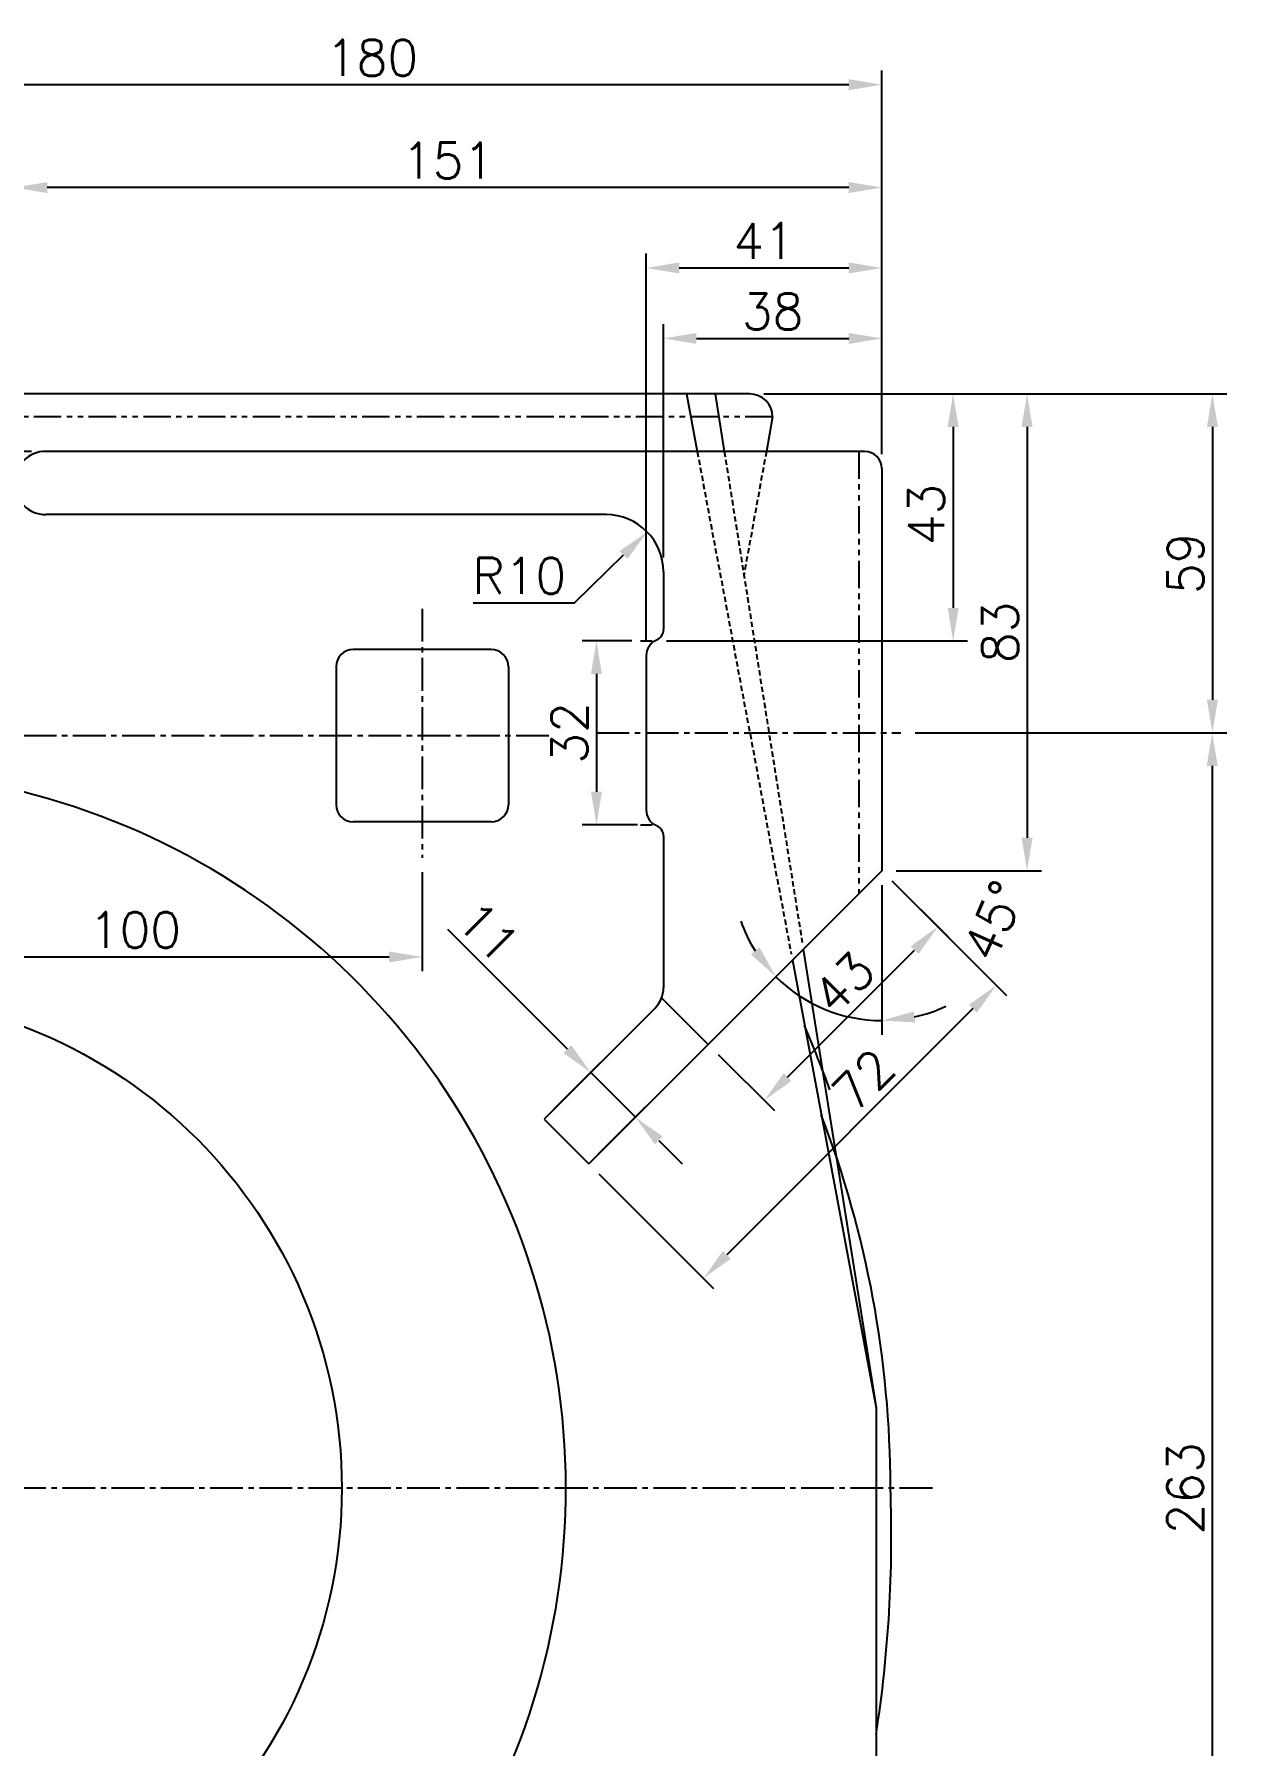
# Model space of a CAD drawing. Header units: millimetres. Extents: x -4466 to 20635, y -2270 to 9154.
# Drawn here: x 18767.1 to 18974.7, y 7878.8 to 8176.7 of the extents above; entities that cross this region are included whole.
import ezdxf

# ---------------------------------------------------------------- set-up
doc = ezdxf.new("R2010")
doc.units = ezdxf.units.MM
doc.header["$LTSCALE"] = 0.3
doc.header["$PDSIZE"] = -50
for name, pattern in [('CENTER2', [28.575, 19.05, -3.175, 3.175, -3.175]), ('HIDDEN2', [4.7625, 3.175, -1.5875]), ('PHANTOM2', [31.75, 15.875, -3.175, 3.175, -3.175, 3.175, -3.175])]:
    doc.linetypes.add(name, pattern=pattern)
for name, color, linetype in [('center', 1, 'CENTER2'), ('CHAIN ...', 8, 'PHANTOM2'), ('hidden', 4, 'HIDDEN2'), ('ht', 6, 'Continuous')]:
    doc.layers.add(name, color=color, linetype=linetype)
doc.styles.add('rs', font='romans.shx')
doc.dimstyles.new('sarab', dxfattribs={"dimscale": 3, "dimtxt": 2.5, "dimasz": 2.3, "dimexe": 1, "dimexo": 1, "dimtad": 1, "dimdec": 3, "dimdsep": 46, "dimtxsty": 'rs', "dimcen": 0, "dimclrd": 1, "dimclre": 1, "dimclrt": 7, "dimadec": 3, "dimazin": 2, "dimtfac": 1, "dimtdec": 3, "dimtmove": 0, "dimatfit": 3, "dimfxl": 1, "dimarcsym": 0})

# ---------------------------------------------------------------- blocks, each defined once
blk = doc.blocks.new('*D785')
at = {"color": 1, "lineweight": -2, "transparency": 16777216}
for p, q in [((18876.61, 8085.57), (18876.61, 8126.23)), ((18914.61, 8103.57), (18914.61, 8126.23)), ((18882.36, 8123.73), (18908.86, 8123.73))]:
    blk.add_line(p, q, dxfattribs=at)
at = {"color": 1, "transparency": 16777216}
for points in [[(18882.36, 8124.69), (18882.36, 8122.77), (18876.61, 8123.73)], [(18908.86, 8124.69), (18908.86, 8122.77), (18914.61, 8123.73)]]:
    blk.add_solid(points, dxfattribs=at)
at = {"layer": 'Defpoints', "color": 0, "transparency": 16777216}
for p in [(18914.61, 8123.73), (18914.61, 8101.07), (18876.61, 8083.07)]:
    blk.add_point(p, dxfattribs=at)
at = {"color": 7, "transparency": 16777216, "insert": (18895.61, 8128.42), "char_height": 6.25, "attachment_point": 5, "style": 'rs'}
blk.add_mtext('38', dxfattribs=at)
blk = doc.blocks.new('*D786')
at = {"color": 1, "lineweight": -2, "transparency": 16777216}
for p, q in [((18873.61, 8070.99), (18873.61, 8138.49)), ((18914.61, 8115.57), (18914.61, 8138.49)), ((18879.36, 8135.99), (18908.86, 8135.99))]:
    blk.add_line(p, q, dxfattribs=at)
at = {"color": 1, "transparency": 16777216}
for points in [[(18879.36, 8136.95), (18879.36, 8135.03), (18873.61, 8135.99)], [(18908.86, 8136.95), (18908.86, 8135.03), (18914.61, 8135.99)]]:
    blk.add_solid(points, dxfattribs=at)
at = {"layer": 'Defpoints', "color": 0, "transparency": 16777216}
for p in [(18914.61, 8135.99), (18914.61, 8113.07), (18873.61, 8068.49)]:
    blk.add_point(p, dxfattribs=at)
at = {"color": 7, "transparency": 16777216, "insert": (18894.11, 8140.68), "char_height": 6.25, "attachment_point": 5, "style": 'rs'}
blk.add_mtext('41', dxfattribs=at)
blk = doc.blocks.new('*D787')
at = {"color": 1, "lineweight": -2, "transparency": 16777216}
for p, q in [((18896.61, 8114.07), (18929.53, 8114.07)), ((18927.03, 8108.32), (18927.03, 8076.82)), ((18877.11, 8071.07), (18929.53, 8071.07))]:
    blk.add_line(p, q, dxfattribs=at)
at = {"color": 1, "transparency": 16777216}
for points in [[(18926.08, 8108.32), (18927.99, 8108.32), (18927.03, 8114.07)], [(18926.08, 8076.82), (18927.99, 8076.82), (18927.03, 8071.07)]]:
    blk.add_solid(points, dxfattribs=at)
at = {"layer": 'Defpoints', "color": 0, "transparency": 16777216}
for p in [(18894.11, 8114.07), (18874.61, 8071.07), (18927.03, 8071.07)]:
    blk.add_point(p, dxfattribs=at)
at = {"color": 7, "transparency": 16777216, "insert": (18922.35, 8093.07), "char_height": 6.25, "attachment_point": 5, "rotation": 90, "style": 'rs'}
blk.add_mtext('43', dxfattribs=at)
blk = doc.blocks.new('*D788')
at = {"color": 1, "lineweight": -2, "transparency": 16777216}
for p, q in [((18871.11, 8071.07), (18862.45, 8071.07)), ((18864.95, 8065.32), (18864.95, 8044.82)), ((18872.11, 8039.07), (18862.45, 8039.07))]:
    blk.add_line(p, q, dxfattribs=at)
at = {"color": 1, "transparency": 16777216}
for points in [[(18863.99, 8065.32), (18865.9, 8065.32), (18864.95, 8071.07)], [(18863.99, 8044.82), (18865.9, 8044.82), (18864.95, 8039.07)]]:
    blk.add_solid(points, dxfattribs=at)
at = {"layer": 'Defpoints', "color": 0, "transparency": 16777216}
for p in [(18873.61, 8071.07), (18864.95, 8039.07), (18874.61, 8039.07)]:
    blk.add_point(p, dxfattribs=at)
at = {"color": 7, "transparency": 16777216, "insert": (18860.26, 8055.07), "char_height": 6.25, "attachment_point": 5, "rotation": 90, "style": 'rs'}
blk.add_mtext('32', dxfattribs=at)
blk = doc.blocks.new('*D792')
at = {"color": 1, "lineweight": -2, "transparency": 16777216}
for p, q in [((18750.61, 8119.82), (18750.61, 8137.92)), ((18761.11, 8114.07), (18748.11, 8114.07)), ((18750.61, 8104.07), (18750.61, 8114.07)), ((18766.61, 8104.07), (18748.11, 8104.07)), ((18750.61, 8098.32), (18750.61, 8092.57))]:
    blk.add_line(p, q, dxfattribs=at)
at = {"color": 1, "transparency": 16777216}
for points in [[(18749.65, 8119.82), (18751.57, 8119.82), (18750.61, 8114.07)], [(18749.65, 8098.32), (18751.57, 8098.32), (18750.61, 8104.07)]]:
    blk.add_solid(points, dxfattribs=at)
at = {"layer": 'Defpoints', "color": 0, "transparency": 16777216}
for p in [(18763.61, 8114.07), (18750.61, 8104.07), (18769.11, 8104.07)]:
    blk.add_point(p, dxfattribs=at)
at = {"color": 7, "transparency": 16777216, "insert": (18745.92, 8131.75), "char_height": 6.25, "attachment_point": 5, "rotation": 90, "style": 'rs'}
blk.add_mtext('10', dxfattribs=at)
blk = doc.blocks.new('*D900')
at = {"color": 1, "lineweight": -2, "transparency": 16777216}
for p, q in [((18734.61, 8116.57), (18734.61, 8170.39)), ((18914.61, 8103.57), (18914.61, 8170.39)), ((18908.86, 8167.89), (18740.36, 8167.89))]:
    blk.add_line(p, q, dxfattribs=at)
at = {"color": 1, "transparency": 16777216}
for points in [[(18740.36, 8168.85), (18740.36, 8166.93), (18734.61, 8167.89)], [(18908.86, 8168.85), (18908.86, 8166.93), (18914.61, 8167.89)]]:
    blk.add_solid(points, dxfattribs=at)
at = {"layer": 'Defpoints', "color": 0, "transparency": 16777216}
for p in [(18734.61, 8167.89), (18734.61, 8114.07), (18914.61, 8101.07)]:
    blk.add_point(p, dxfattribs=at)
at = {"color": 7, "transparency": 16777216, "insert": (18825.88, 8172.58), "char_height": 6.25, "attachment_point": 5, "style": 'rs'}
blk.add_mtext('180', dxfattribs=at)
blk = doc.blocks.new('*D901')
at = {"color": 1, "lineweight": -2, "transparency": 16777216}
for p, q in [((18763.61, 8101.07), (18763.61, 8152.49)), ((18914.61, 8116.57), (18914.61, 8152.49)), ((18908.86, 8149.99), (18769.36, 8149.99))]:
    blk.add_line(p, q, dxfattribs=at)
at = {"color": 1, "transparency": 16777216}
for points in [[(18769.36, 8150.95), (18769.36, 8149.03), (18763.61, 8149.99)], [(18908.86, 8150.95), (18908.86, 8149.03), (18914.61, 8149.99)]]:
    blk.add_solid(points, dxfattribs=at)
at = {"layer": 'Defpoints', "color": 0, "transparency": 16777216}
for p in [(18763.61, 8149.99), (18914.61, 8114.07), (18763.61, 8098.57)]:
    blk.add_point(p, dxfattribs=at)
at = {"color": 7, "transparency": 16777216, "insert": (18839.11, 8154.68), "char_height": 6.25, "attachment_point": 5, "style": 'rs'}
blk.add_mtext('151', dxfattribs=at)
blk = doc.blocks.new('*D921')
at = {"color": 1, "lineweight": -2, "transparency": 16777216}
for p, q in [((18916.38, 8029.3), (18936.32, 8009.36)), ((18930.49, 8007.06), (18887.62, 7964.19)), ((18865.38, 7978.3), (18885.32, 7958.36))]:
    blk.add_line(p, q, dxfattribs=at)
at = {"color": 1, "transparency": 16777216}
for points in [[(18929.81, 8007.74), (18931.17, 8006.38), (18934.56, 8011.13)], [(18886.94, 7964.87), (18888.3, 7963.52), (18883.56, 7960.13)]]:
    blk.add_solid(points, dxfattribs=at)
at = {"layer": 'Defpoints', "color": 0, "transparency": 16777216}
for p in [(18914.61, 8031.07), (18863.61, 7980.07), (18883.56, 7960.13)]:
    blk.add_point(p, dxfattribs=at)
at = {"color": 7, "transparency": 16777216, "insert": (18911.43, 7994.63), "char_height": 6.25, "attachment_point": 5, "rotation": 45, "style": 'rs'}
blk.add_mtext('72', dxfattribs=at)
blk = doc.blocks.new('*D922')
at = {"color": 1, "lineweight": -2, "transparency": 16777216}
for p, q in [((18916.38, 8029.3), (18926.14, 8019.54)), ((18898.22, 7995.15), (18920.31, 8017.24)), ((18886.16, 7999.08), (18895.92, 7989.32))]:
    blk.add_line(p, q, dxfattribs=at)
at = {"color": 1, "transparency": 16777216}
for points in [[(18919.63, 8017.92), (18920.99, 8016.57), (18924.37, 8021.31)], [(18897.54, 7995.83), (18898.9, 7994.48), (18894.15, 7991.09)]]:
    blk.add_solid(points, dxfattribs=at)
at = {"layer": 'Defpoints', "color": 0, "transparency": 16777216}
for p in [(18914.61, 8031.07), (18924.37, 8021.31), (18884.39, 8000.85)]:
    blk.add_point(p, dxfattribs=at)
at = {"color": 7, "transparency": 16777216, "insert": (18907.99, 8011.55), "char_height": 6.25, "attachment_point": 5, "rotation": 45, "style": 'rs'}
blk.add_mtext('43', dxfattribs=at)
blk = doc.blocks.new('*D923')
at = {"color": 1, "lineweight": -2, "transparency": 16777216}
for p, q in [((18859.88, 8000.02), (18839.06, 8020.84)), ((18857.6, 7989.62), (18865.71, 7997.73)), ((18871.72, 7988.18), (18863.95, 7995.96)), ((18865.38, 7981.84), (18873.49, 7989.95)), ((18875.79, 7984.11), (18879.86, 7980.05))]:
    blk.add_line(p, q, dxfattribs=at)
at = {"color": 1, "transparency": 16777216}
for points in [[(18860.56, 8000.7), (18859.2, 7999.35), (18863.95, 7995.96)], [(18876.47, 7984.79), (18875.11, 7983.44), (18871.72, 7988.18)]]:
    blk.add_solid(points, dxfattribs=at)
at = {"layer": 'Defpoints', "color": 0, "transparency": 16777216}
for p in [(18855.84, 7987.85), (18871.72, 7988.18), (18863.61, 7980.07)]:
    blk.add_point(p, dxfattribs=at)
at = {"color": 7, "transparency": 16777216, "insert": (18846.11, 8020.42), "char_height": 6.25, "attachment_point": 5, "rotation": 315, "style": 'rs'}
blk.add_mtext('11', dxfattribs=at)
blk = doc.blocks.new('*D957')
at = {"color": 1, "lineweight": -2, "transparency": 16777216}
for p, q in [((18896.61, 8114.07), (18942.4, 8114.07)), ((18939.9, 8108.32), (18939.9, 8036.82)), ((18917.11, 8031.07), (18942.4, 8031.07))]:
    blk.add_line(p, q, dxfattribs=at)
at = {"color": 1, "transparency": 16777216}
for points in [[(18938.94, 8108.32), (18940.86, 8108.32), (18939.9, 8114.07)], [(18938.94, 8036.82), (18940.86, 8036.82), (18939.9, 8031.07)]]:
    blk.add_solid(points, dxfattribs=at)
at = {"layer": 'Defpoints', "color": 0, "transparency": 16777216}
for p in [(18894.11, 8114.07), (18914.61, 8031.07), (18939.9, 8031.07)]:
    blk.add_point(p, dxfattribs=at)
at = {"color": 7, "transparency": 16777216, "insert": (18935.21, 8072.57), "char_height": 6.25, "attachment_point": 5, "rotation": 90, "style": 'rs'}
blk.add_mtext('83', dxfattribs=at)
blk = doc.blocks.new('*D958')
at = {"color": 1, "lineweight": -2, "transparency": 16777216}
blk.add_line((18914.61, 8028.57), (18914.61, 8002.49), dxfattribs=at)
for start, end in [(199.6857, 212.3429), (225, 270), (282.6571, 295.3143)]:
    blk.add_arc((18914.61, 8031.07), 26.08, start, end, dxfattribs=at)
at = {"color": 1, "transparency": 16777216}
for points in [[(18893.33, 8017.72), (18891.83, 8016.52), (18896.17, 8012.63)], [(18920.44, 8004.67), (18920.22, 8006.57), (18914.61, 8004.99)]]:
    blk.add_solid(points, dxfattribs=at)
at = {"layer": 'Defpoints', "color": 0, "transparency": 16777216}
for p in [(18914.61, 8101.07), (18914.61, 8031.07), (18914.61, 8031.07), (18901.57, 8008.48), (18863.61, 7980.07)]:
    blk.add_point(p, dxfattribs=at)
at = {"color": 7, "transparency": 16777216, "insert": (18934.15, 8022.36), "char_height": 6.25, "attachment_point": 5, "rotation": 65.9638, "style": 'rs'}
blk.add_mtext('45°', dxfattribs=at)
blk = doc.blocks.new('*D986')
at = {"layer": 'Defpoints', "color": 0, "transparency": 16777216}
for p in [(18891.61, 8114.07), (18917.91, 8055.07), (18972.16, 8055.07)]:
    blk.add_point(p, dxfattribs=at)
at = {"layer": 'ht', "color": 1, "lineweight": -2, "transparency": 16777216}
for p, q in [((18894.11, 8114.07), (18974.66, 8114.07)), ((18972.16, 8108.32), (18972.16, 8060.82)), ((18920.41, 8055.07), (18974.66, 8055.07))]:
    blk.add_line(p, q, dxfattribs=at)
at = {"layer": 'ht', "color": 1, "transparency": 16777216}
for points in [[(18971.21, 8108.32), (18973.12, 8108.32), (18972.16, 8114.07)], [(18971.21, 8060.82), (18973.12, 8060.82), (18972.16, 8055.07)]]:
    blk.add_solid(points, dxfattribs=at)
at = {"layer": 'ht', "color": 7, "transparency": 16777216, "insert": (18967.48, 8084.57), "char_height": 6.25, "attachment_point": 5, "rotation": 90, "style": 'rs'}
blk.add_mtext('59', dxfattribs=at)
blk = doc.blocks.new('_DatumFilled')
at = {"color": 0, "linetype": 'ByBlock'}
blk.add_solid([(0, 0.577), (-1, 0), (0, -0.577)], dxfattribs=at)
blk = doc.blocks.new('*D987')
at = {"layer": 'Defpoints', "color": 0, "transparency": 16777216}
for p in [(18917.91, 8055.07), (18922.42, 7792.07), (18972.13, 7792.07)]:
    blk.add_point(p, dxfattribs=at)
at = {"layer": 'ht', "color": 1, "lineweight": -2, "transparency": 16777216}
for p, q in [((18920.41, 8055.07), (18974.63, 8055.07)), ((18972.13, 8049.32), (18972.13, 7797.82)), ((18924.92, 7792.07), (18974.63, 7792.07))]:
    blk.add_line(p, q, dxfattribs=at)
at = {"layer": 'ht', "color": 1, "transparency": 16777216}
for points in [[(18971.17, 8049.32), (18973.09, 8049.32), (18972.13, 8055.07)], [(18971.17, 7797.82), (18973.09, 7797.82), (18972.13, 7792.07)]]:
    blk.add_solid(points, dxfattribs=at)
at = {"layer": 'ht', "color": 7, "transparency": 16777216, "insert": (18967.44, 7923.57), "char_height": 6.25, "attachment_point": 5, "rotation": 90, "style": 'rs'}
blk.add_mtext('263', dxfattribs=at)
blk = doc.blocks.new('*D824')
at = {"layer": 'Defpoints', "color": 0, "transparency": 16777216}
for p in [(18873.79, 8090.04), (18866.61, 8083.07)]:
    blk.add_point(p, dxfattribs=at)
at = {"layer": 'ht', "color": 1, "lineweight": -2, "transparency": 16777216}
for p, q in [((18861.12, 8077.73), (18869.66, 8086.03)), ((18843.48, 8077.73), (18861.12, 8077.73))]:
    blk.add_line(p, q, dxfattribs=at)
at = {"layer": 'ht', "color": 1, "transparency": 16777216}
blk.add_solid([(18868.99, 8086.72), (18870.33, 8085.34), (18873.79, 8090.04)], dxfattribs=at)
at = {"layer": 'ht', "color": 7, "transparency": 16777216, "insert": (18851.52, 8082.41), "char_height": 6.25, "attachment_point": 5, "style": 'rs'}
blk.add_mtext('R10', dxfattribs=at)
blk = doc.blocks.new('*D989')
at = {"layer": 'Defpoints', "color": 0, "transparency": 16777216}
for p in [(18734.61, 8048.57), (18834.61, 8033.33), (18834.61, 8016.06)]:
    blk.add_point(p, dxfattribs=at)
at = {"layer": 'ht', "color": 1, "lineweight": -2, "transparency": 16777216}
for p, q in [((18734.61, 8046.07), (18734.61, 8013.56)), ((18834.61, 8030.83), (18834.61, 8013.56)), ((18740.36, 8016.06), (18828.86, 8016.06))]:
    blk.add_line(p, q, dxfattribs=at)
at = {"layer": 'ht', "color": 1, "transparency": 16777216}
for points in [[(18740.36, 8017.02), (18740.36, 8015.1), (18734.61, 8016.06)], [(18828.86, 8017.02), (18828.86, 8015.1), (18834.61, 8016.06)]]:
    blk.add_solid(points, dxfattribs=at)
at = {"layer": 'ht', "color": 7, "transparency": 16777216, "insert": (18784.61, 8020.75), "char_height": 6.25, "attachment_point": 5, "style": 'rs'}
blk.add_mtext('100', dxfattribs=at)
blk = doc.blocks.new('*D1007')
at = {"color": 1, "lineweight": -2, "transparency": 16777216}
blk.add_arc((18338.35, 7923.57), 53.96, 6.1087, 53.8913, dxfattribs=at)
at = {"color": 1, "transparency": 16777216}
for points in [[(18369.63, 7966.36), (18370.68, 7967.96), (18365.33, 7970.3)], [(18392.96, 7929.36), (18391.05, 7929.26), (18392.31, 7923.57)]]:
    blk.add_solid(points, dxfattribs=at)
at = {"layer": 'Defpoints', "color": 0, "transparency": 16777216}
for p in [(18403.36, 8036.17), (18389.06, 7942.02), (18291.11, 7923.57), (18338.31, 7923.5), (18923.43, 7923.57)]:
    blk.add_point(p, dxfattribs=at)
at = {"color": 7, "transparency": 16777216, "insert": (18389.14, 7952.89), "char_height": 6.25, "attachment_point": 5, "rotation": 300, "style": 'rs'}
blk.add_mtext('60°', dxfattribs=at)

msp = doc.modelspace()

# ---------------------------------------------------------------- linework, layer by layer
for p, q in [((18891.61478, 8114.06958), (18320.61478, 8114.06958)), ((18880.61478, 8114.06958), (18882.48447, 8104.06958)), ((18885.61478, 8114.06958), (18887.20119, 8104.06958)), ((18895.61478, 8110.06958), (18894.52373, 8104.06958)), ((18911.61478, 8104.06958), (18769.11478, 8104.06958)), ((18914.61478, 8101.06958), (18914.61478, 8031.06958)), ((18866.61478, 8093.06958), (18769.11478, 8093.06958)), ((18876.61478, 8083.06958), (18876.61478, 8073.06958)), ((18872.61478, 8071.06958), (18874.61478, 8071.06958)), ((18846.61478, 8069.56958), (18822.61478, 8069.56958)), ((18873.61478, 8068.48701), (18873.61478, 8041.65216)), ((18819.61478, 8066.56958), (18819.61478, 8042.56958)), ((18849.61478, 8066.56958), (18849.61478, 8042.56958)), ((18846.61478, 8039.56958), (18822.61478, 8039.56958)), ((18872.61478, 8039.06958), (18874.61478, 8039.06958)), ((18876.61478, 8037.06958), (18876.61478, 8010.697)), ((18914.61478, 8031.06958), (18863.61478, 7980.06958)), ((18910.61478, 8027.06958), (18899.52917, 8015.98397)), ((18900.94975, 8017.40455), (18913.61478, 7937.56958)), ((18899.04438, 8015.49918), (18913.61478, 7937.56958)), ((18876.29722, 8008.9435), (18884.39296, 8000.84776)), ((18875.15032, 8007.16147), (18855.83661, 7987.84776)), ((18855.83661, 7987.84776), (18863.61478, 7980.06958)), ((18913.61478, 7937.56958), (18913.61478, 7852.46403))]:
    msp.add_line(p, q)
msp.add_circle((18734.61478, 7923.56958), 86)
for centre, radius, start, end in [((18891.61478, 8110.06958), 4, 0, 90), ((18769.11478, 8098.56958), 5.5, 90, 270), ((18911.61478, 8101.06958), 3, 0, 90), ((18866.61478, 8083.06958), 10, 0, 90), ((18876.61478, 8068.48701), 3, 113.5781785, 180), ((18874.61478, 8073.06958), 2, 293.5781785, 0), ((18822.61478, 8066.56958), 3, 90, 180), ((18846.61478, 8066.56958), 3, 0, 90), ((18734.61478, 7923.56958), 125, 237.2562128, 158.6071747), ((18822.61478, 8042.56958), 3, 180, 270), ((18846.61478, 8042.56958), 3, 270, 0), ((18876.61478, 8041.65216), 3, 180, 246.4218215), ((18874.61478, 8037.06958), 2, 0, 66.4218215), ((18871.61478, 8010.697), 5, 315, 0), ((18691.60478, 7915.15958), 227.67, 19.9791125, 23.0042545), ((18734.61478, 7923.56958), 181.5, 0.0388529, 20.9801359), ((18691.60478, 7915.15958), 224.67, 351.1745811, 2.1484627)]:
    msp.add_arc(centre, radius, start, end)
at = {"layer": 'center'}
for p, q in [((18834.61478, 8076.67689), (18834.61478, 8033.32971)), ((18856.67372, 8054.56958), (18380.50483, 8054.56958)), ((18864.94523, 8055.06958), (18917.91392, 8055.06958)), ((18923.42755, 7923.56958), (18291.11496, 7923.56958))]:
    msp.add_line(p, q, dxfattribs=at)
at = {"layer": 'CHAIN ...'}
for p, q in [((18895.61478, 8110.06958), (18320.61478, 8110.06958)), ((18910.61478, 8104.06958), (18910.61478, 8027.06958))]:
    msp.add_line(p, q, dxfattribs=at)
at = {"layer": 'hidden'}
for p, q in [((18882.48447, 8104.06958), (18898.84934, 8016.54233)), ((18887.20119, 8104.06958), (18900.76403, 8018.57524)), ((18894.52373, 8104.06958), (18890.61478, 8082.57308))]:
    msp.add_line(p, q, dxfattribs=at)

# ---------------------------------------------------------------- dimensions: what is measured, and where the dimension line sits
for base, p1, p2, picture, middle in [((18734.61478, 8167.88828), (18914.61478, 8101.06958), (18734.61478, 8114.06958), '*D900', (18825.88325, 8167.88828)), ((18914.61478, 8135.98976), (18873.61478, 8068.48701), (18914.61478, 8113.06958), '*D786', (18894.11478, 8135.98976)), ((18914.61478, 8123.7332), (18876.61478, 8083.06958), (18914.61478, 8101.06958), '*D785', (18895.61478, 8123.7332))]:
    dim = msp.add_linear_dim(base=base, p1=p1, p2=p2, dimstyle='sarab', override={"dimscale": 2.5, "dimdec": 2, "dimadec": 2, "dimtdec": 2, "dimatfit": 0})
    dim.commit()
    dim.dimension.update_dxf_attribs({"geometry": picture, "text_midpoint": middle, "dimtype": 160})
dim = msp.add_linear_dim(base=(18763.61478, 8149.99248), p1=(18914.61478, 8114.06958), p2=(18763.61478, 8098.56958), dimstyle='sarab', override={"dimscale": 2.5, "dimdec": 2, "dimadec": 2, "dimtdec": 2, "dimatfit": 0})
dim.commit()
dim.dimension.update_dxf_attribs({"geometry": '*D901', "text_midpoint": (18839.11478, 8154.67998)})
for base, p1, p2, angle, picture, middle, dimtype in [((18750.60698, 8104.06958), (18763.61478, 8114.06958), (18769.11478, 8104.06958), 90, '*D792', (18750.60698, 8131.74518), 160), ((18927.03363, 8071.06958), (18894.11478, 8114.06958), (18874.61478, 8071.06958), 90, '*D787', (18927.03363, 8093.06958), 160), ((18864.94523, 8039.06958), (18873.61478, 8071.06958), (18874.61478, 8039.06958), 90, '*D788', (18864.94523, 8055.06958), 160), ((18871.72441, 7988.17921), (18855.83661, 7987.84776), (18863.61478, 7980.06958), 315, '*D923', (18842.79616, 8017.10745), 161)]:
    dim = msp.add_linear_dim(base=base, p1=p1, p2=p2, angle=angle, dimstyle='sarab', override={"dimscale": 2.5, "dimdec": 2, "dimadec": 2, "dimtdec": 2, "dimatfit": 0})
    dim.commit()
    dim.dimension.update_dxf_attribs({"geometry": picture, "text_midpoint": middle, "dimtype": dimtype})
dim = msp.add_linear_dim(base=(18939.89767, 8031.06958), p1=(18894.11478, 8114.06958), p2=(18914.61478, 8031.06958), angle=90, dimstyle='sarab', override={"dimscale": 2.5, "dimdec": 2, "dimadec": 2, "dimtdec": 2, "dimatfit": 0})
dim.commit()
dim.dimension.update_dxf_attribs({"geometry": '*D957', "text_midpoint": (18935.21017, 8072.56958)})
dim = msp.add_angular_dim_2l(base=(18901.57387, 8008.48206), line1=((18914.61478, 8031.06958), (18863.61478, 7980.06958)), line2=((18914.61478, 8101.06958), (18914.61478, 8031.06958)), dimstyle='sarab', override={"dimscale": 2.5, "dimdec": 2, "dimadec": 2, "dimtdec": 2, "dimatfit": 0})
dim.commit()
dim.dimension.update_dxf_attribs({"geometry": '*D958', "text_midpoint": (18938.43501, 8020.44609), "dimtype": 162})
dim = msp.add_angular_dim_2l(base=(18389.05785, 7942.02407), line1=((18923.42755, 7923.56958), (18291.11496, 7923.56958)), line2=((18403.36376, 8036.1688), (18338.31416, 7923.49959)), dimstyle='sarab', override={"dimscale": 2.5, "dimdec": 2, "dimadec": 2, "dimtdec": 2, "dimatfit": 0})
dim.commit()
dim.dimension.update_dxf_attribs({"geometry": '*D1007', "text_midpoint": (18389.14246, 7952.89199)})
for base, p1, p2, angle, text, picture, middle in [((18883.55677, 7960.1276), (18914.61478, 8031.06958), (18863.61478, 7980.06958), 225, '72', '*D921', (18914.74876, 7991.31959)), ((18924.37408, 8021.31028), (18884.39296, 8000.84776), (18914.61478, 8031.06958), 45, '43', '*D922', (18911.30001, 8008.2362))]:
    dim = msp.add_linear_dim(base=base, p1=p1, p2=p2, angle=angle, text=text, dimstyle='sarab', override={"dimscale": 2.5, "dimdec": 2, "dimadec": 2, "dimtdec": 2, "dimatfit": 0})
    dim.commit()
    dim.dimension.update_dxf_attribs({"geometry": picture, "text_midpoint": middle, "dimtype": 161})
at = {"layer": 'ht'}
dim = msp.add_linear_dim(base=(18972.16341, 8055.06958), p1=(18891.61478, 8114.06958), p2=(18917.91392, 8055.06958), angle=90, dimstyle='sarab', override={"dimscale": 2.5, "dimtoh": 1, "dimdec": 2, "dimcen": 2.5, "dimadec": 1, "dimtdec": 2, "dimldrblk": 'DatumFilled'}, dxfattribs=at)
dim.commit()
dim.dimension.update_dxf_attribs({"geometry": '*D986', "text_midpoint": (18972.16341, 8084.56958), "dimtype": 160})
dim = msp.add_radius_dim(center=(18866.61478, 8083.06958), mpoint=(18873.78582, 8090.03925), dimstyle='sarab', override={"dimscale": 2.5, "dimtoh": 1, "dimdec": 2, "dimcen": 2.5, "dimadec": 1, "dimtdec": 2, "dimtmove": 1, "dimldrblk": 'DatumFilled'}, dxfattribs=at)
dim.commit()
dim.dimension.update_dxf_attribs({"geometry": '*D824', "text_midpoint": (18861.11765, 8077.72682), "dimtype": 164})
dim = msp.add_linear_dim(base=(18972.12867, 7792.06958), p1=(18917.91392, 8055.06958), p2=(18922.42243, 7792.06958), angle=90, dimstyle='sarab', override={"dimscale": 2.5, "dimtoh": 1, "dimdec": 2, "dimcen": 2.5, "dimadec": 1, "dimtdec": 2, "dimldrblk": 'DatumFilled'}, dxfattribs=at)
dim.commit()
dim.dimension.update_dxf_attribs({"geometry": '*D987', "text_midpoint": (18967.44117, 7923.56958)})
dim = msp.add_linear_dim(base=(18834.61478, 8016.05773), p1=(18734.61478, 8048.56958), p2=(18834.61478, 8033.32971), dimstyle='sarab', override={"dimscale": 2.5, "dimtoh": 1, "dimdec": 2, "dimcen": 2.5, "dimadec": 1, "dimtdec": 2, "dimldrblk": 'DatumFilled'}, dxfattribs=at)
dim.commit()
dim.dimension.update_dxf_attribs({"geometry": '*D989', "text_midpoint": (18784.61478, 8020.74523)})

doc.saveas('drawing.dxf')
